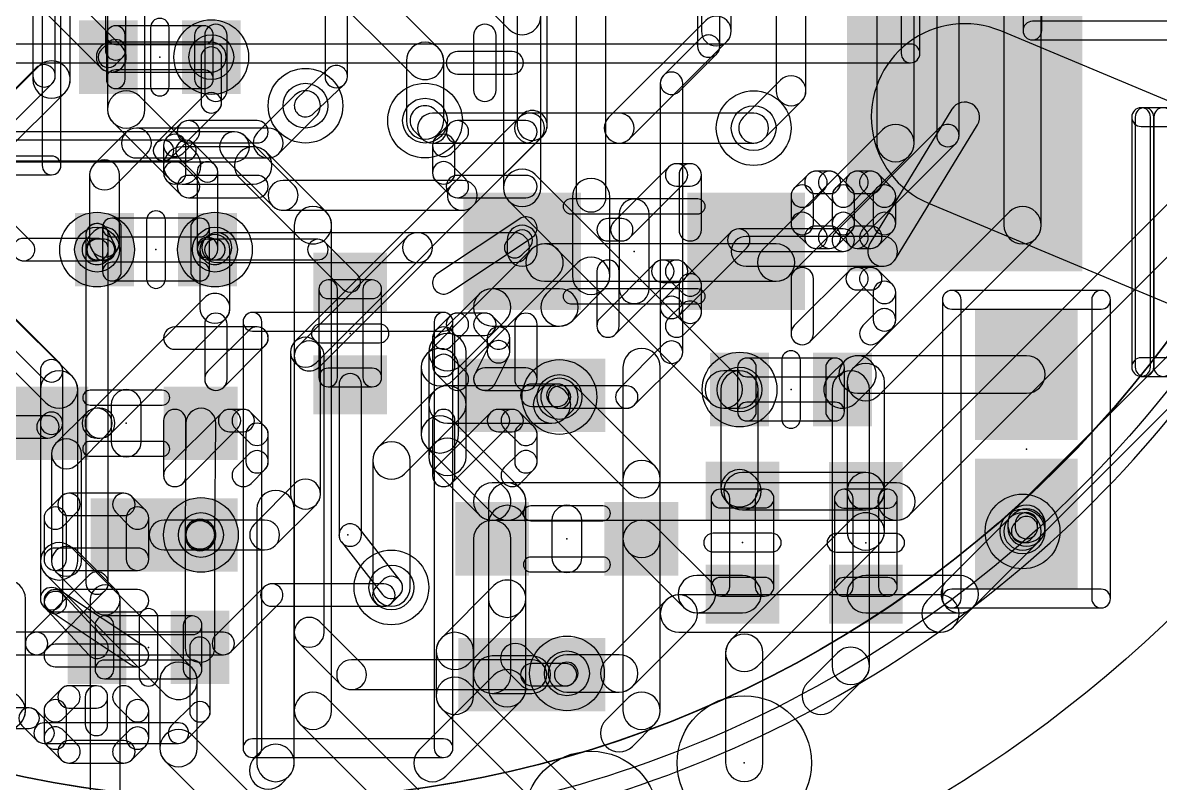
# Model space of a CAD drawing. Extents: x 0 to 2.5, y 0 to 3.1.
# Drawn here: x 1.771 to 2.0756, y 1.2546 to 1.4582 of the extents above; entities that cross this region are included whole.
import ezdxf

# ---------------------------------------------------------------- set-up
doc = ezdxf.new("R2010")
doc.units = 0
for name, color, linetype in [('1', 22, 'CONTINUOUS'), ('15', 6, 'CONTINUOUS'), ('16', 175, 'CONTINUOUS'), ('17', 82, 'CONTINUOUS'), ('18', 82, 'CONTINUOUS'), ('19', 53, 'CONTINUOUS'), ('2', 4, 'CONTINUOUS'), ('21', 253, 'CONTINUOUS'), ('22', 253, 'CONTINUOUS'), ('23', 7, 'CONTINUOUS'), ('24', 7, 'CONTINUOUS'), ('31', 253, 'CONTINUOUS'), ('32', 253, 'CONTINUOUS'), ('46', 140, 'CONTINUOUS'), ('51', 253, 'CONTINUOUS')]:
    doc.layers.add(name, color=color, linetype=linetype)

# ---------------------------------------------------------------- blocks, each defined once
blk = doc.blocks.new('RECT')
blk.add_solid([(-0.5, -0.5), (0.5, -0.5), (-0.5, 0.5), (0.5, 0.5)])
blk = doc.blocks.new('ROUNDP')
blk.add_circle((0, 0), 0.5)
blk = doc.blocks.new('ROUNDV')
blk.add_circle((0, 0), 0.5)

msp = doc.modelspace()

# ---------------------------------------------------------------- linework, layer by layer
at = {"layer": '1'}
for points in [[(1.833071, 1.24187, 1), (1.833071, 1.23687, 0.414214), (2.150531, 1.554331, 1), (2.145531, 1.554331, -0.414214)], [(1.95274, 1.512), (1.95274, 1.456, 1), (1.96074, 1.456), (1.96074, 1.512, 1)], [(1.97274, 1.5), (1.97274, 1.44, 1), (1.98074, 1.44), (1.98074, 1.5, 1)], [(1.793163, 1.486339), (1.793163, 1.450953, 1), (1.798663, 1.450953), (1.798663, 1.486339, 1)], [(1.851969, 1.486339), (1.851969, 1.443772, 1), (1.857969, 1.443772), (1.857969, 1.486339, 1)], [(1.953912, 1.458828), (1.927912, 1.432828, 1), (1.933569, 1.427172), (1.959569, 1.453172, 1)], [(2.013583, 1.409892), (2.098228, 1.374459, 1), (2.117535, 1.420581), (2.03289, 1.456014, 1)], [(1.793969, 1.452897), (1.792016, 1.450945, 1), (1.795905, 1.447055), (1.797858, 1.449008, 1)], [(1.81877, 1.449), (1.81877, 1.43678, 1), (1.82427, 1.43678), (1.82427, 1.449, 1)], [(1.852909, 1.445953), (1.84468, 1.438181, 1), (1.8488, 1.433819), (1.857028, 1.441591, 1)], [(1.973912, 1.442828), (1.963912, 1.432828, 1), (1.969569, 1.427172), (1.979569, 1.437172, 1)], [(1.819575, 1.438724), (1.806796, 1.425945, 1), (1.810685, 1.422055), (1.823464, 1.434835, 1)], [(1.883569, 1.432828), (1.881569, 1.434828, 1), (1.875912, 1.429172), (1.877912, 1.427172, 1)], [(2.004697, 1.394915), (2.02665, 1.430868, 1), (2.019822, 1.435037), (1.99787, 1.399085, 1)], [(2.141346, 1.435453), (2.07048, 1.435453, 1), (2.07048, 1.430453), (2.141346, 1.430453, 1)], [(2.06798, 1.432953), (2.06798, 1.366024, 1), (2.07298, 1.366024), (2.07298, 1.432953, 1)], [(2.073886, 1.366024), (2.073886, 1.432953, 1), (2.068886, 1.432953), (2.068886, 1.366024, 1)], [(2.078886, 1.366024), (2.078886, 1.432953, 1), (2.073886, 1.432953), (2.073886, 1.366024, 1)], [(1.93074, 1.434), (1.88074, 1.434, 1), (1.88074, 1.426), (1.93074, 1.426, 1)], [(1.80874, 1.42675), (1.758824, 1.42675, 1), (1.758824, 1.42125), (1.80874, 1.42125, 1)], [(1.81474, 1.42675), (1.80874, 1.42675, 1), (1.80874, 1.42125), (1.81474, 1.42125, 1)], [(1.822433, 1.420197), (1.816685, 1.425945, 1), (1.812796, 1.422055), (1.818544, 1.416307, 1)], [(1.823238, 1.397469), (1.823238, 1.418252, 1), (1.817738, 1.418252), (1.817738, 1.397469, 1)], [(1.53591, 1.414943, 1), (1.53157, 1.412459, 0.267949), (1.833061, 1.23687, 1), (1.83308, 1.24187, -0.267949)], [(1.787929, 1.401469), (1.787929, 1.397469, 1), (1.793929, 1.397469), (1.793929, 1.401469, 1)], [(1.795612, 1.39881), (1.793612, 1.40281, 1), (1.788246, 1.400127), (1.790246, 1.396127, 1)], [(1.780861, 1.367121), (1.74651, 1.401473, 1), (1.742267, 1.39723), (1.776619, 1.362879, 1)], [(1.820191, 1.400828), (1.81966, 1.400297, 1), (1.825317, 1.39464), (1.825848, 1.395172, 1)], [(1.87674, 1.402), (1.82302, 1.402, 1), (1.82302, 1.394), (1.87674, 1.394, 1)], [(1.850569, 1.366172), (1.879569, 1.395172, 1), (1.873912, 1.400828), (1.844912, 1.371828, 1)], [(1.90274, 1.402), (1.87674, 1.402, 1), (1.87674, 1.394), (1.90274, 1.394, 1)], [(1.902796, 1.401945), (1.900796, 1.399945, 1), (1.904685, 1.396055), (1.906685, 1.398055, 1)], [(1.90074, 1.4), (1.90074, 1.397, 1), (1.90874, 1.397), (1.90874, 1.4, 1)], [(1.822488, 1.400219), (1.820488, 1.400219, 1), (1.820488, 1.394719), (1.822488, 1.394719, 1)], [(1.96474, 1.393), (2.001283, 1.393, 1), (2.001283, 1.401), (1.96474, 1.401, 1)], [(1.85174, 1.295), (1.85174, 1.369, 1), (1.84374, 1.369), (1.84374, 1.295, 1)], [(1.78174, 1.350969), (1.78174, 1.365, 1), (1.77574, 1.365), (1.77574, 1.350969, 1)], [(1.994055, 1.356464), (1.998087, 1.360496, 1), (1.991016, 1.367567), (1.986984, 1.363536, 1)], [(1.994551, 1.359031), (2.039772, 1.359031, 1), (2.039772, 1.369031), (1.994551, 1.369031, 1)], [(2.07048, 1.363524), (2.125598, 1.363524, 1), (2.125598, 1.368524), (2.07048, 1.368524, 1)], [(1.967961, 1.333559), (1.967961, 1.36, 1), (1.957961, 1.36), (1.957961, 1.333559, 1)], [(1.907331, 1.355457), (1.914283, 1.355457, 1), (1.914283, 1.361457), (1.907331, 1.361457, 1)], [(1.940276, 1.339536), (1.918276, 1.361536, 1), (1.911205, 1.354464), (1.933205, 1.332464, 1)], [(1.912162, 1.356335), (1.912619, 1.355879, 1), (1.916861, 1.360121), (1.916405, 1.360578, 1)], [(1.73374, 1.347), (1.777772, 1.347, 1), (1.777772, 1.353), (1.73374, 1.353, 1)], [(1.779893, 1.347879), (1.780861, 1.348847, 1), (1.776619, 1.35309), (1.77565, 1.352121, 1)], [(1.78174, 1.304), (1.78174, 1.350969, 1), (1.77574, 1.350969), (1.77574, 1.304, 1)], [(1.81474, 1.351002), (1.814488, 1.321341, 1), (1.822488, 1.321273), (1.82274, 1.350935, 1)], [(1.94174, 1.32), (1.94174, 1.336, 1), (1.93174, 1.336), (1.93174, 1.32, 1)], [(1.967276, 1.336315), (1.966496, 1.337095, 1), (1.959425, 1.330024), (1.960205, 1.329244, 1)], [(1.99674, 1.33778), (1.96374, 1.33778, 1), (1.96374, 1.32778), (1.99674, 1.32778, 1)], [(2.000307, 1.336284), (2.000276, 1.336315, 1), (1.993205, 1.329244), (1.993236, 1.329212, 1)], [(1.808906, 1.317055), (1.81874, 1.317055, 1), (1.81874, 1.325055), (1.808906, 1.325055, 1)], [(1.81566, 1.318479), (1.815912, 1.318227, 1), (1.821569, 1.323884), (1.821317, 1.324136, 1)], [(1.821317, 1.317975), (1.821569, 1.318227, 1), (1.815912, 1.323884), (1.81566, 1.323632, 1)], [(1.89174, 1.32), (1.89174, 1.283654, 1), (1.90174, 1.283654), (1.90174, 1.32, 1)], [(1.955055, 1.308756), (1.940276, 1.323536, 1), (1.933205, 1.316464), (1.947984, 1.301685, 1)], [(2.025465, 1.301653), (2.042276, 1.318464, 1), (2.035205, 1.325536), (2.018394, 1.308725, 1)], [(2.03765, 1.325153), (2.036619, 1.324121, 1), (2.040861, 1.319879), (2.041893, 1.32091, 1)], [(2.036772, 1.324031), (2.036772, 1.323031, 1), (2.042772, 1.323031), (2.042772, 1.324031, 1)], [(1.822488, 1.290969), (1.822488, 1.320803, 1), (1.814488, 1.320803), (1.814488, 1.290969, 1)], [(1.96374, 1.31022), (1.95152, 1.31022, 1), (1.95152, 1.30022), (1.96374, 1.30022, 1)], [(1.996772, 1.300189), (2.021929, 1.300189, 1), (2.021929, 1.310189), (1.996772, 1.310189, 1)], [(1.781893, 1.30509), (1.780861, 1.306121, 1), (1.776619, 1.301879), (1.77765, 1.300847, 1)], [(1.793126, 1.293011), (1.781969, 1.305011, 1), (1.777575, 1.300926), (1.788732, 1.288926, 1)], [(1.861915, 1.286482), (1.850569, 1.297828, 1), (1.844912, 1.292172), (1.856258, 1.280825, 1)], [(1.815738, 1.290969), (1.815738, 1.273748, 1), (1.821238, 1.273748), (1.821238, 1.290969, 1)], [(1.900132, 1.285195), (1.904502, 1.280825, 1), (1.910159, 1.286482), (1.905789, 1.290852, 1)], [(1.89674, 1.278654), (1.907331, 1.278654, 1), (1.907331, 1.288654), (1.89674, 1.288654, 1)], [(1.907331, 1.287654), (1.859087, 1.287654, 1), (1.859087, 1.279654), (1.907331, 1.279654, 1)], [(1.907331, 1.280654), (1.916394, 1.280654, 1), (1.916394, 1.286654), (1.907331, 1.286654, 1)], [(1.918515, 1.281532), (1.918861, 1.281879, 1), (1.914619, 1.286121), (1.914272, 1.285775, 1)], [(1.816544, 1.275693), (1.810796, 1.269945, 1), (1.814685, 1.266055), (1.820433, 1.271803, 1)], [(1.77274, 1.27475), (1.726008, 1.27475, 1), (1.726008, 1.26925), (1.77274, 1.26925, 1)], [(1.778685, 1.269945), (1.774685, 1.273945, 1), (1.770796, 1.270055), (1.774796, 1.266055, 1)], [(1.81274, 1.27075), (1.77674, 1.27075, 1), (1.77674, 1.26525), (1.81274, 1.26525, 1)]]:
    msp.add_lwpolyline(points, format="xyb", close=True, dxfattribs=at)
at = {"layer": '15'}
for points in [[(1.77974, 1.444), (1.77974, 1.504, 1), (1.77374, 1.504), (1.77374, 1.444, 1)], [(2.03374, 1.492), (2.03374, 1.404, 1), (2.04374, 1.404), (2.04374, 1.492, 1)], [(1.99974, 1.474), (1.99974, 1.426, 1), (2.00974, 1.426), (2.00974, 1.474, 1)], [(1.882276, 1.451536), (1.858276, 1.475536, 1), (1.851205, 1.468464), (1.875205, 1.444464, 1)], [(1.88374, 1.432), (1.88374, 1.448, 1), (1.87374, 1.448), (1.87374, 1.432, 1)], [(1.766861, 1.429879), (1.778861, 1.441879, 1), (1.774619, 1.446121), (1.762619, 1.434121, 1)], [(1.839569, 1.423172), (1.849569, 1.433172, 1), (1.843912, 1.438828), (1.833912, 1.428828, 1)], [(1.849569, 1.367172), (1.909569, 1.427172, 1), (1.903912, 1.432828), (1.843912, 1.372828, 1)], [(1.90674, 1.426), (1.96674, 1.426, 1), (1.96674, 1.434), (1.90674, 1.434, 1)], [(1.798632, 1.428828), (1.790101, 1.420297, 1), (1.795758, 1.41464), (1.804289, 1.423172, 1)], [(1.801461, 1.422), (1.83674, 1.422, 1), (1.83674, 1.43), (1.801461, 1.43, 1)], [(2.001205, 1.429536), (1.969205, 1.397536, 1), (1.976276, 1.390464), (2.008276, 1.422464, 1)], [(1.788929, 1.417469), (1.788929, 1.399469, 1), (1.796929, 1.399469), (1.796929, 1.417469, 1)], [(2.035205, 1.407536), (1.993205, 1.365536, 1), (2.000276, 1.358464), (2.042276, 1.400464, 1)], [(1.790101, 1.402297), (1.788101, 1.400297, 1), (1.793758, 1.39464), (1.795758, 1.39664, 1)], [(1.826488, 1.381748), (1.826488, 1.397469, 1), (1.818488, 1.397469), (1.818488, 1.381748, 1)], [(1.907205, 1.397536), (1.879205, 1.369536, 1), (1.886276, 1.362464), (1.914276, 1.390464, 1)], [(1.97274, 1.399), (1.91074, 1.399, 1), (1.91074, 1.389), (1.97274, 1.389, 1)], [(1.794537, 1.34814), (1.825317, 1.37892, 1), (1.81966, 1.384576), (1.78888, 1.353797, 1)], [(1.85074, 1.332), (1.85074, 1.37, 1), (1.84274, 1.37), (1.84274, 1.332, 1)], [(1.87774, 1.366), (1.87774, 1.348, 1), (1.88774, 1.348), (1.88774, 1.366, 1)], [(1.99174, 1.362), (1.99174, 1.322, 1), (2.00174, 1.322), (2.00174, 1.362, 1)], [(1.785569, 1.339951), (1.793758, 1.34814, 1), (1.788101, 1.353797), (1.779912, 1.345608, 1)], [(1.790929, 1.346969), (1.791709, 1.346969, 1), (1.791709, 1.354969), (1.790929, 1.354969, 1)], [(1.879205, 1.344464), (1.897205, 1.326464, 1), (1.904276, 1.333536), (1.886276, 1.351536, 1)], [(1.78674, 1.314), (1.78674, 1.34278, 1), (1.77874, 1.34278), (1.77874, 1.314, 1)], [(1.838624, 1.318227), (1.849569, 1.329172, 1), (1.843912, 1.334828), (1.832967, 1.323884, 1)], [(1.89574, 1.33), (1.89574, 1.304, 1), (1.90574, 1.304), (1.90574, 1.33, 1)], [(1.81874, 1.317055), (1.835795, 1.317055, 1), (1.835795, 1.325055), (1.81874, 1.325055, 1)], [(1.993205, 1.325536), (1.960701, 1.293032, 1), (1.967772, 1.285961), (2.000276, 1.318464, 1)], [(1.795899, 1.306498), (1.785569, 1.316828, 1), (1.779912, 1.311172), (1.790242, 1.300841, 1)], [(1.797071, 1.234118), (1.797071, 1.303669, 1), (1.789071, 1.303669), (1.789071, 1.234118, 1)], [(1.897205, 1.307536), (1.883205, 1.293536, 1), (1.890276, 1.286464), (1.904276, 1.300464, 1)], [(1.88174, 1.29), (1.88174, 1.278, 1), (1.89174, 1.278), (1.89174, 1.29, 1)], [(1.959236, 1.289496), (1.959236, 1.260024, 1), (1.969236, 1.260024), (1.969236, 1.289496, 1)], [(1.883205, 1.274464), (1.916071, 1.241598, 1), (1.923142, 1.248669), (1.890276, 1.281536, 1)]]:
    msp.add_lwpolyline(points, format="xyb", close=True, dxfattribs=at)
at = {"layer": '16'}
for points in [[(2.00624, 1.65), (2.00624, 1.45, 1), (2.01124, 1.45), (2.01124, 1.65, 1)], [(2.01574, 1.566701), (2.01574, 1.428, 1), (2.02174, 1.428), (2.02174, 1.566701, 1)], [(1.833071, 1.24187, 1), (1.833071, 1.23687, 0.414214), (2.150531, 1.554331, 1), (2.145531, 1.554331, -0.414214)], [(1.750912, 1.487172), (1.791912, 1.446172, 1), (1.797569, 1.451828), (1.756569, 1.492828, 1)], [(1.903449, 1.470276), (1.903449, 1.430709, 1), (1.911449, 1.430709), (1.911449, 1.470276, 1)], [(1.919197, 1.470276), (1.919197, 1.411543, 1), (1.927197, 1.411543), (1.927197, 1.470276, 1)], [(1.951693, 1.470276), (1.951693, 1.451953, 1), (1.957693, 1.451953), (1.957693, 1.470276, 1)], [(1.79474, 1.445), (1.82152, 1.445, 1), (1.82152, 1.453), (1.79474, 1.453, 1)], [(1.952572, 1.454074), (1.942619, 1.444121, 1), (1.946861, 1.439879), (1.956814, 1.449831, 1)], [(2.00874, 1.4525), (1.69374, 1.4525, 1), (1.69374, 1.4475), (2.00874, 1.4475, 1)], [(1.94174, 1.442), (1.94174, 1.382, 1), (1.94774, 1.382), (1.94774, 1.442, 1)], [(2.008496, 1.326464), (2.111496, 1.429464, 1), (2.104425, 1.436536), (2.001425, 1.333536, 1)], [(1.90462, 1.433537), (1.885912, 1.414828, 1), (1.891569, 1.409172), (1.910277, 1.42788, 1)], [(1.82774, 1.429), (1.76374, 1.429, 1), (1.76374, 1.421), (1.82774, 1.421, 1)], [(1.843569, 1.414828), (1.830569, 1.427828, 1), (1.824912, 1.422172), (1.837912, 1.409172, 1)], [(2.016619, 1.430121), (1.988619, 1.402121, 1), (1.992861, 1.397879), (2.020861, 1.425879, 1)], [(1.745619, 1.418879), (1.76915, 1.395347, 1), (1.773393, 1.39959), (1.749861, 1.423121, 1)], [(2.131984, 1.423315), (2.036236, 1.327567, 1), (2.043307, 1.320496), (2.139055, 1.416244, 1)], [(1.918197, 1.411543), (1.918197, 1.390457, 1), (1.928197, 1.390457), (1.928197, 1.411543, 1)], [(1.53591, 1.414943, 1), (1.53157, 1.412459, 0.267949), (1.833061, 1.23687, 1), (1.83308, 1.24187, -0.267949)], [(1.88874, 1.416), (1.84074, 1.416, 1), (1.84074, 1.408), (1.88874, 1.408, 1)], [(1.960619, 1.402121), (1.942619, 1.384121, 1), (1.946861, 1.379879), (1.964861, 1.397879, 1)], [(1.99074, 1.403), (1.96274, 1.403, 1), (1.96274, 1.397), (1.99074, 1.397, 1)], [(1.771272, 1.394469), (1.790929, 1.394469, 1), (1.790929, 1.400469), (1.771272, 1.400469, 1)], [(1.787929, 1.397469), (1.787929, 1.308189, 1), (1.793929, 1.308189), (1.793929, 1.397469, 1)], [(1.790929, 1.394719), (1.792929, 1.394719, 1), (1.792929, 1.400219), (1.790929, 1.400219, 1)], [(1.823194, 1.400126), (1.821194, 1.400658, 1), (1.819782, 1.395342), (1.821782, 1.394811, 1)], [(1.817738, 1.398), (1.817738, 1.397469, 1), (1.823238, 1.397469), (1.823238, 1.398, 1)], [(1.850051, 1.400219), (1.822488, 1.400219, 1), (1.822488, 1.394719), (1.850051, 1.394719, 1)], [(1.860653, 1.390756), (1.851996, 1.399413, 1), (1.848107, 1.395524), (1.856764, 1.386866, 1)], [(1.919661, 1.393992), (1.911205, 1.385536, 1), (1.918276, 1.378464), (1.926732, 1.386921, 1)], [(1.893205, 1.385536), (1.881205, 1.373536, 1), (1.888276, 1.366464), (1.900276, 1.378464, 1)], [(1.91474, 1.387), (1.89674, 1.387, 1), (1.89674, 1.377), (1.91474, 1.377, 1)], [(1.94174, 1.382), (1.94174, 1.37, 1), (1.94774, 1.37), (1.94774, 1.382, 1)], [(1.87974, 1.37), (1.87974, 1.342, 1), (1.88974, 1.342), (1.88974, 1.37, 1)], [(1.942619, 1.372121), (1.930619, 1.360121, 1), (1.934861, 1.355879), (1.946861, 1.367879, 1)], [(1.855709, 1.361252), (1.855709, 1.321031, 1), (1.861709, 1.321031), (1.861709, 1.361252, 1)], [(1.91474, 1.355), (1.93274, 1.355, 1), (1.93274, 1.361), (1.91474, 1.361, 1)], [(1.881205, 1.338464), (1.893205, 1.326464, 1), (1.900276, 1.333536), (1.888276, 1.345536, 1)], [(1.89674, 1.325), (2.004961, 1.325, 1), (2.004961, 1.335), (1.89674, 1.335, 1)], [(2.036236, 1.326567), (2.035205, 1.325536, 1), (2.042276, 1.318464), (2.043307, 1.319496, 1)], [(2.034772, 1.324031), (2.034772, 1.323031, 1), (2.044772, 1.323031), (2.044772, 1.324031, 1)], [(2.020276, 1.296464), (2.042276, 1.318464, 1), (2.035205, 1.325536), (2.013205, 1.303536, 1)], [(1.85635, 1.319177), (1.867382, 1.305146, 1), (1.872099, 1.308854), (1.861067, 1.322886, 1)], [(1.788808, 1.31031), (1.772619, 1.294121, 1), (1.776861, 1.289879), (1.79305, 1.306068, 1)], [(1.86983, 1.302847), (1.871861, 1.304879, 1), (1.867619, 1.309121), (1.865587, 1.30709, 1)], [(1.835587, 1.30709), (1.822619, 1.294121, 1), (1.826861, 1.289879), (1.83983, 1.302847, 1)], [(1.837709, 1.301969), (1.867709, 1.301969, 1), (1.867709, 1.307969), (1.837709, 1.307969, 1)], [(1.934276, 1.280464), (1.950276, 1.296464, 1), (1.943205, 1.303536), (1.927205, 1.287536, 1)], [(1.94674, 1.295), (2.01674, 1.295, 1), (2.01674, 1.305), (1.94674, 1.305, 1)], [(1.77474, 1.295), (1.75074, 1.295, 1), (1.75074, 1.289), (1.77474, 1.289, 1)], [(1.82474, 1.295), (1.77474, 1.295, 1), (1.77474, 1.289), (1.82474, 1.289, 1)], [(1.91674, 1.279), (1.93074, 1.279, 1), (1.93074, 1.289), (1.91674, 1.289, 1)]]:
    msp.add_lwpolyline(points, format="xyb", close=True, dxfattribs=at)
at = {"layer": '19'}
for radius in [0.304381, 0.304281]:
    msp.add_circle((1.833071, 1.554331), radius, dxfattribs=at)
at = {"layer": '2'}
for points in [[(1.865205, 1.492464), (1.901205, 1.456464, 1), (1.908276, 1.463536), (1.872276, 1.499536, 1)], [(1.78374, 1.443), (1.78374, 1.485, 1), (1.77374, 1.485), (1.77374, 1.443, 1)], [(1.80374, 1.435), (1.80374, 1.475, 1), (1.79374, 1.475), (1.79374, 1.435, 1)], [(1.89974, 1.46), (1.89974, 1.414, 1), (1.90974, 1.414), (1.90974, 1.46, 1)], [(1.766276, 1.423464), (1.782276, 1.439464, 1), (1.775205, 1.446536), (1.759205, 1.430536, 1)], [(1.817276, 1.423536), (1.802276, 1.438536, 1), (1.795205, 1.431464), (1.810205, 1.416464, 1)], [(1.83274, 1.425), (1.81374, 1.425, 1), (1.81374, 1.415), (1.83274, 1.415, 1)], [(1.829205, 1.416464), (1.845205, 1.400464, 1), (1.852276, 1.407536), (1.836276, 1.423536, 1)], [(1.901205, 1.410464), (1.955205, 1.356464, 1), (1.962276, 1.363536), (1.908276, 1.417536, 1)], [(1.84374, 1.404), (1.84374, 1.274, 1), (1.85374, 1.274), (1.85374, 1.404, 1)], [(1.784276, 1.363536), (1.766276, 1.381536, 1), (1.759205, 1.374464), (1.777205, 1.356464, 1)], [(1.78574, 1.314), (1.78574, 1.36, 1), (1.77574, 1.36), (1.77574, 1.314, 1)], [(1.95874, 1.355), (1.962961, 1.355, 1), (1.962961, 1.365), (1.95874, 1.365, 1)], [(1.916276, 1.352464), (1.918276, 1.354464, 1), (1.911205, 1.361536), (1.909205, 1.359536, 1)], [(1.873276, 1.337464), (1.888276, 1.352464, 1), (1.881205, 1.359536), (1.866205, 1.344536, 1)], [(1.88474, 1.351), (1.91274, 1.351, 1), (1.91274, 1.361), (1.88474, 1.361, 1)], [(1.87474, 1.307), (1.87474, 1.341, 1), (1.86474, 1.341), (1.86474, 1.307, 1)], [(1.816276, 1.285536), (1.784276, 1.317536, 1), (1.777205, 1.310464), (1.809205, 1.278464, 1)], [(1.81774, 1.264), (1.81774, 1.282, 1), (1.80774, 1.282), (1.80774, 1.264, 1)], [(1.845205, 1.270464), (1.876535, 1.239134, 1), (1.883606, 1.246205), (1.852276, 1.277536, 1)], [(1.839606, 1.244205), (1.816276, 1.267536, 1), (1.809205, 1.260464), (1.832535, 1.237134, 1)]]:
    msp.add_lwpolyline(points, format="xyb", close=True, dxfattribs=at)
at = {"layer": '21'}
for points in [[(1.80524, 1.456874), (1.80524, 1.441126, 1), (1.81024, 1.441126), (1.81024, 1.456874, 1)], [(1.93874, 1.387), (1.93874, 1.407, 1), (1.93074, 1.407), (1.93074, 1.387, 1)], [(1.804209, 1.405343), (1.804209, 1.389594, 1), (1.809209, 1.389594), (1.809209, 1.405343, 1)], [(2.022272, 1.304031), (2.022272, 1.384031, 1), (2.017272, 1.384031), (2.017272, 1.304031, 1)], [(2.019772, 1.381531), (2.059772, 1.381531, 1), (2.059772, 1.386531), (2.019772, 1.386531, 1)], [(2.057272, 1.384031), (2.057272, 1.304031, 1), (2.062272, 1.304031), (2.062272, 1.384031, 1)], [(1.835028, 1.263969), (1.835028, 1.378142, 1), (1.830028, 1.378142), (1.830028, 1.263969, 1)], [(1.883709, 1.380642), (1.832528, 1.380642, 1), (1.832528, 1.375642), (1.883709, 1.375642, 1)], [(1.886209, 1.263969), (1.886209, 1.378142, 1), (1.881209, 1.378142), (1.881209, 1.263969, 1)], [(1.97924, 1.352126), (1.97924, 1.367874, 1), (1.97424, 1.367874), (1.97424, 1.352126, 1)], [(1.80274, 1.345969), (1.80274, 1.355969, 1), (1.79474, 1.355969), (1.79474, 1.345969, 1)], [(1.92074, 1.315), (1.92074, 1.325, 1), (1.91274, 1.325), (1.91274, 1.315, 1)], [(1.971614, 1.3215), (1.955866, 1.3215, 1), (1.955866, 1.3165), (1.971614, 1.3165, 1)], [(2.004646, 1.321469), (1.988898, 1.321469, 1), (1.988898, 1.316469), (2.004646, 1.316469, 1)], [(2.059772, 1.306531), (2.019772, 1.306531, 1), (2.019772, 1.301531), (2.059772, 1.301531, 1)], [(1.807209, 1.283094), (1.807209, 1.298843, 1), (1.802209, 1.298843), (1.802209, 1.283094, 1)], [(1.883709, 1.266469), (1.832528, 1.266469, 1), (1.832528, 1.261469), (1.883709, 1.261469, 1)]]:
    msp.add_lwpolyline(points, format="xyb", close=True, dxfattribs=at)
at = {"layer": '22'}
for points in [[(1.78124, 1.42), (1.78124, 1.51, 1), (1.77624, 1.51), (1.77624, 1.42, 1)], [(2.043854, 1.456106), (2.043854, 1.46398, 1), (2.038854, 1.46398), (2.038854, 1.456106, 1)], [(1.82575, 1.440128), (1.82575, 1.454807, 1), (1.81975, 1.454807), (1.81975, 1.440128, 1)], [(1.89775, 1.440128), (1.89775, 1.454807, 1), (1.89175, 1.454807), (1.89175, 1.440128, 1)], [(2.159465, 1.458606), (2.041354, 1.458606, 1), (2.041354, 1.453606), (2.159465, 1.453606, 1)], [(1.902089, 1.450468), (1.88741, 1.450468, 1), (1.88741, 1.444468), (1.902089, 1.444468, 1)], [(1.813861, 1.423234), (1.817531, 1.426904, 1), (1.813289, 1.431146), (1.809619, 1.427477, 1)], [(1.81541, 1.426025), (1.833759, 1.426025, 1), (1.833759, 1.432025), (1.81541, 1.432025, 1)], [(1.885861, 1.423234), (1.889531, 1.426904, 1), (1.885289, 1.431146), (1.881619, 1.427477, 1)], [(1.88741, 1.426025), (1.905759, 1.426025, 1), (1.905759, 1.432025), (1.88741, 1.432025, 1)], [(1.81474, 1.418016), (1.81474, 1.425355, 1), (1.80874, 1.425355), (1.80874, 1.418016, 1)], [(1.88674, 1.418016), (1.88674, 1.425355, 1), (1.88074, 1.425355), (1.88074, 1.418016, 1)], [(1.70874, 1.4175), (1.77874, 1.4175, 1), (1.77874, 1.4225), (1.70874, 1.4225, 1)], [(1.817531, 1.416467), (1.813861, 1.420137, 1), (1.809619, 1.415894), (1.813289, 1.412225, 1)], [(1.889531, 1.416467), (1.885861, 1.420137, 1), (1.881619, 1.415894), (1.885289, 1.412225, 1)], [(1.943968, 1.419582), (1.929289, 1.404903, 1), (1.933531, 1.400661), (1.94821, 1.41534, 1)], [(1.949759, 1.420461), (1.946089, 1.420461, 1), (1.946089, 1.414461), (1.949759, 1.414461, 1)], [(1.952759, 1.402782), (1.952759, 1.417461, 1), (1.946759, 1.417461), (1.946759, 1.402782, 1)], [(1.833759, 1.417346), (1.81541, 1.417346, 1), (1.81541, 1.411346), (1.833759, 1.411346, 1)], [(1.905759, 1.417346), (1.88741, 1.417346, 1), (1.88741, 1.411346), (1.905759, 1.411346, 1)], [(1.981289, 1.417582), (1.977619, 1.413913, 1), (1.981861, 1.40967), (1.985531, 1.41334, 1)], [(1.98708, 1.418461), (1.98341, 1.418461, 1), (1.98341, 1.412461), (1.98708, 1.412461, 1)], [(1.992871, 1.413913), (1.989201, 1.417582, 1), (1.984958, 1.41334), (1.988628, 1.40967, 1)], [(1.992298, 1.417582), (1.988628, 1.413913, 1), (1.992871, 1.40967), (1.996541, 1.41334, 1)], [(1.998089, 1.418461), (1.994419, 1.418461, 1), (1.994419, 1.412461), (1.998089, 1.412461, 1)], [(2.00388, 1.413913), (2.00021, 1.417582, 1), (1.995968, 1.41334), (1.999638, 1.40967, 1)], [(1.97674, 1.411791), (1.97674, 1.404452, 1), (1.98274, 1.404452), (1.98274, 1.411791, 1)], [(1.99375, 1.404452), (1.99375, 1.411791, 1), (1.98775, 1.411791), (1.98775, 1.404452, 1)], [(2.004759, 1.404452), (2.004759, 1.411791, 1), (1.998759, 1.411791), (1.998759, 1.404452, 1)], [(1.804209, 1.405343), (1.804209, 1.389594, 1), (1.809209, 1.389594), (1.809209, 1.405343, 1)], [(1.977619, 1.40233), (1.981289, 1.398661, 1), (1.985531, 1.402903), (1.981861, 1.406573, 1)], [(1.989201, 1.398661), (1.992871, 1.40233, 1), (1.988628, 1.406573), (1.984958, 1.402903, 1)], [(1.988628, 1.40233), (1.992298, 1.398661, 1), (1.996541, 1.402903), (1.992871, 1.406573, 1)], [(2.00021, 1.398661), (2.00388, 1.40233, 1), (1.999638, 1.406573), (1.995968, 1.402903, 1)], [(1.885404, 1.386068), (1.907423, 1.400747, 1), (1.904095, 1.405739), (1.882076, 1.39106, 1)], [(1.93141, 1.405782), (1.92774, 1.405782, 1), (1.92774, 1.399782), (1.93141, 1.399782, 1)], [(1.98341, 1.397782), (1.98708, 1.397782, 1), (1.98708, 1.403782), (1.98341, 1.403782, 1)], [(1.994419, 1.397782), (1.998089, 1.397782, 1), (1.998089, 1.403782), (1.994419, 1.403782, 1)], [(1.92474, 1.391679), (1.92474, 1.377, 1), (1.93074, 1.377), (1.93074, 1.391679, 1)], [(1.929861, 1.374879), (1.944541, 1.389558, 1), (1.940298, 1.3938), (1.925619, 1.379121, 1)], [(1.942419, 1.388679), (1.946089, 1.388679, 1), (1.946089, 1.394679), (1.942419, 1.394679, 1)], [(1.943968, 1.389558), (1.947638, 1.385888, 1), (1.95188, 1.390131), (1.94821, 1.3938, 1)], [(1.97674, 1.389679), (1.97674, 1.375, 1), (1.98274, 1.375), (1.98274, 1.389679, 1)], [(1.981861, 1.372879), (1.996541, 1.387558, 1), (1.992298, 1.3918), (1.977619, 1.377121, 1)], [(1.994419, 1.386679), (1.998089, 1.386679, 1), (1.998089, 1.392679), (1.994419, 1.392679, 1)], [(1.995968, 1.387558), (1.999638, 1.383888, 1), (2.00388, 1.388131), (2.00021, 1.3918, 1)], [(1.946759, 1.388009), (1.946759, 1.38067, 1), (1.952759, 1.38067), (1.952759, 1.388009, 1)], [(1.998759, 1.386009), (1.998759, 1.37867, 1), (2.004759, 1.37867), (2.004759, 1.386009, 1)], [(1.947638, 1.382791), (1.943968, 1.379121, 1), (1.94821, 1.374879), (1.95188, 1.378548, 1)], [(1.82575, 1.362782), (1.82575, 1.377461, 1), (1.81975, 1.377461), (1.81975, 1.362782, 1)], [(1.885289, 1.379582), (1.881619, 1.375913, 1), (1.885861, 1.37167), (1.889531, 1.37534, 1)], [(1.89475, 1.380461), (1.88741, 1.380461, 1), (1.88741, 1.374461), (1.89475, 1.374461, 1)], [(1.900541, 1.375913), (1.896871, 1.379582, 1), (1.892628, 1.37534), (1.896298, 1.37167, 1)], [(1.902759, 1.377461), (1.902759, 1.362782, 1), (1.908759, 1.362782), (1.908759, 1.377461, 1)], [(1.999638, 1.380791), (1.995968, 1.377121, 1), (2.00021, 1.372879), (2.00388, 1.376548, 1)], [(1.81174, 1.370791), (1.833759, 1.370791, 1), (1.833759, 1.376791), (1.81174, 1.376791, 1)], [(1.831638, 1.375913), (1.820628, 1.364903, 1), (1.824871, 1.360661), (1.83588, 1.37167, 1)], [(1.866583, 1.377531), (1.850835, 1.377531, 1), (1.850835, 1.372531), (1.866583, 1.372531, 1)], [(1.88074, 1.373791), (1.88074, 1.366452, 1), (1.88674, 1.366452), (1.88674, 1.373791, 1)], [(1.901419, 1.370122), (1.901419, 1.373791, 1), (1.895419, 1.373791), (1.895419, 1.370122, 1)], [(1.897433, 1.36144), (1.901103, 1.36878, 1), (1.895736, 1.371463), (1.892066, 1.364124, 1)], [(1.93174, 1.366), (1.93174, 1.274, 1), (1.94174, 1.274), (1.94174, 1.366, 1)], [(1.881619, 1.36433), (1.885289, 1.360661, 1), (1.889531, 1.364903), (1.885861, 1.368573, 1)], [(1.905759, 1.365782), (1.89475, 1.365782, 1), (1.89475, 1.359782), (1.905759, 1.359782, 1)], [(1.98774, 1.36), (1.98774, 1.286, 1), (1.99774, 1.286), (1.99774, 1.36, 1)], [(1.80874, 1.351679), (1.80874, 1.337, 1), (1.81474, 1.337), (1.81474, 1.351679, 1)], [(1.813861, 1.334879), (1.828541, 1.349558, 1), (1.824298, 1.3538), (1.809619, 1.339121, 1)], [(1.826419, 1.348679), (1.830089, 1.348679, 1), (1.830089, 1.354679), (1.826419, 1.354679, 1)], [(1.827968, 1.349558), (1.831638, 1.345888, 1), (1.83588, 1.350131), (1.83221, 1.3538, 1)], [(1.88074, 1.351679), (1.88074, 1.337, 1), (1.88674, 1.337), (1.88674, 1.351679, 1)], [(1.885861, 1.334879), (1.900541, 1.349558, 1), (1.896298, 1.3538), (1.881619, 1.339121, 1)], [(1.898419, 1.348679), (1.902089, 1.348679, 1), (1.902089, 1.354679), (1.898419, 1.354679, 1)], [(1.899968, 1.349558), (1.903638, 1.345888, 1), (1.90788, 1.350131), (1.90421, 1.3538, 1)], [(1.830759, 1.348009), (1.830759, 1.34067, 1), (1.836759, 1.34067), (1.836759, 1.348009, 1)], [(1.902759, 1.348009), (1.902759, 1.34067, 1), (1.908759, 1.34067), (1.908759, 1.348009, 1)], [(1.831638, 1.342791), (1.827968, 1.339121, 1), (1.83221, 1.334879), (1.83588, 1.338548, 1)], [(1.903638, 1.342791), (1.899968, 1.339121, 1), (1.90421, 1.334879), (1.90788, 1.338548, 1)], [(1.781861, 1.323452), (1.785531, 1.327122, 1), (1.781289, 1.331364), (1.777619, 1.327695, 1)], [(1.78341, 1.326243), (1.798089, 1.326243, 1), (1.798089, 1.332243), (1.78341, 1.332243, 1)], [(1.795968, 1.327122), (1.799638, 1.323452, 1), (1.80388, 1.327695), (1.80021, 1.331364, 1)], [(1.83374, 1.328), (1.83374, 1.26, 1), (1.84374, 1.26), (1.84374, 1.328, 1)], [(1.78274, 1.314564), (1.78274, 1.325573, 1), (1.77674, 1.325573), (1.77674, 1.314564, 1)], [(1.798759, 1.325573), (1.798759, 1.314564, 1), (1.804759, 1.314564), (1.804759, 1.325573, 1)], [(1.89574, 1.324), (1.89574, 1.28, 1), (1.90574, 1.28), (1.90574, 1.324, 1)], [(1.801759, 1.317564), (1.77974, 1.317564, 1), (1.77974, 1.311564), (1.801759, 1.311564, 1)], [(1.76174, 1.304), (1.76174, 1.274, 1), (1.77174, 1.274), (1.77174, 1.304, 1)], [(1.803423, 1.291278), (1.781404, 1.305957, 1), (1.778076, 1.300965), (1.800095, 1.286286, 1)], [(1.77974, 1.300461), (1.801759, 1.300461, 1), (1.801759, 1.306461), (1.77974, 1.306461, 1)], [(1.77974, 1.285782), (1.801759, 1.285782, 1), (1.801759, 1.291782), (1.77974, 1.291782, 1)], [(1.989205, 1.289536), (1.981205, 1.281536, 1), (1.988276, 1.274464), (1.996276, 1.282464, 1)], [(1.897205, 1.283536), (1.877205, 1.263536, 1), (1.884276, 1.256464), (1.904276, 1.276464, 1)], [(1.781861, 1.271888), (1.785531, 1.275558, 1), (1.781289, 1.2798), (1.777619, 1.276131, 1)], [(1.78341, 1.274679), (1.79075, 1.274679, 1), (1.79075, 1.280679), (1.78341, 1.280679, 1)], [(1.78775, 1.277679), (1.78775, 1.27034, 1), (1.79375, 1.27034), (1.79375, 1.277679, 1)], [(1.795968, 1.275558), (1.799638, 1.271888, 1), (1.80388, 1.276131), (1.80021, 1.2798, 1)], [(1.763205, 1.277536), (1.755205, 1.269536, 1), (1.762276, 1.262464), (1.770276, 1.270464, 1)], [(1.78274, 1.26667), (1.78274, 1.274009, 1), (1.77674, 1.274009), (1.77674, 1.26667, 1)], [(1.798759, 1.274009), (1.798759, 1.26667, 1), (1.804759, 1.26667), (1.804759, 1.274009, 1)], [(1.933205, 1.277536), (1.927205, 1.271536, 1), (1.934276, 1.264464), (1.940276, 1.270464, 1)], [(1.785531, 1.265121), (1.781861, 1.268791, 1), (1.777619, 1.264548), (1.781289, 1.260879, 1)], [(1.799638, 1.268791), (1.795968, 1.265121, 1), (1.80021, 1.260879), (1.80388, 1.264548, 1)], [(1.798089, 1.266), (1.78341, 1.266, 1), (1.78341, 1.26), (1.798089, 1.26, 1)], [(1.835205, 1.263536), (1.833205, 1.261536, 1), (1.840276, 1.254464), (1.842276, 1.256464, 1)]]:
    msp.add_lwpolyline(points, format="xyb", close=True, dxfattribs=at)
at = {"layer": '23'}
for points in [[(1.795929, 1.452406), (1.819551, 1.452406, 1), (1.819551, 1.457406), (1.795929, 1.457406, 1)], [(1.798429, 1.443094), (1.798429, 1.454906, 1), (1.793429, 1.454906), (1.793429, 1.443094, 1)], [(1.817051, 1.454906), (1.817051, 1.443094, 1), (1.822051, 1.443094), (1.822051, 1.454906, 1)], [(1.819551, 1.445594), (1.795929, 1.445594, 1), (1.795929, 1.440594), (1.819551, 1.440594, 1)], [(1.794898, 1.400874), (1.81852, 1.400874, 1), (1.81852, 1.405874), (1.794898, 1.405874, 1)], [(1.797398, 1.391563), (1.797398, 1.403374, 1), (1.792398, 1.403374), (1.792398, 1.391563, 1)], [(1.81602, 1.403374), (1.81602, 1.391563, 1), (1.82102, 1.391563), (1.82102, 1.403374, 1)], [(1.81852, 1.394063), (1.794898, 1.394063, 1), (1.794898, 1.389063), (1.81852, 1.389063, 1)], [(1.967429, 1.354094), (1.967429, 1.365906, 1), (1.962429, 1.365906), (1.962429, 1.354094, 1)], [(1.964929, 1.363406), (1.988551, 1.363406, 1), (1.988551, 1.368406), (1.964929, 1.368406, 1)], [(1.986051, 1.365906), (1.986051, 1.354094, 1), (1.991051, 1.354094), (1.991051, 1.365906, 1)], [(1.988551, 1.356594), (1.964929, 1.356594, 1), (1.964929, 1.351594), (1.988551, 1.351594, 1)], [(1.960335, 1.307189), (1.960335, 1.330811, 1), (1.955335, 1.330811), (1.955335, 1.307189, 1)], [(1.957835, 1.328311), (1.969646, 1.328311, 1), (1.969646, 1.333311), (1.957835, 1.333311, 1)], [(1.967146, 1.330811), (1.967146, 1.307189, 1), (1.972146, 1.307189), (1.972146, 1.330811, 1)], [(1.993366, 1.307157), (1.993366, 1.33078, 1), (1.988366, 1.33078), (1.988366, 1.307157, 1)], [(1.990866, 1.32828), (2.002677, 1.32828, 1), (2.002677, 1.33328), (1.990866, 1.33328, 1)], [(2.000177, 1.33078), (2.000177, 1.307157, 1), (2.005177, 1.307157), (2.005177, 1.33078, 1)], [(1.969646, 1.309689), (1.957835, 1.309689, 1), (1.957835, 1.304689), (1.969646, 1.304689, 1)], [(2.002677, 1.309657), (1.990866, 1.309657, 1), (1.990866, 1.304657), (2.002677, 1.304657, 1)], [(1.795398, 1.285063), (1.795398, 1.296874, 1), (1.790398, 1.296874), (1.790398, 1.285063, 1)], [(1.792898, 1.294374), (1.81652, 1.294374, 1), (1.81652, 1.299374), (1.792898, 1.299374, 1)], [(1.81402, 1.296874), (1.81402, 1.285063, 1), (1.81902, 1.285063), (1.81902, 1.296874, 1)], [(1.81652, 1.287563), (1.792898, 1.287563, 1), (1.792898, 1.282563), (1.81652, 1.282563, 1)]]:
    msp.add_lwpolyline(points, format="xyb", close=True, dxfattribs=at)
for p in [(1.80774, 1.449), (1.806709, 1.397469), (1.93474, 1.397), (1.97674, 1.36), (1.79874, 1.350969), (2.039772, 1.344031), (1.858118, 1.321055), (1.91674, 1.32), (1.96374, 1.319), (1.996772, 1.318969), (1.804709, 1.290969), (1.964236, 1.260024)]:
    msp.add_point(p, dxfattribs=at)
at = {"layer": '24'}
for points in [[(1.81852, 1.405874), (1.794898, 1.405874, 1), (1.794898, 1.400874), (1.81852, 1.400874, 1)], [(1.792398, 1.403374), (1.792398, 1.391563, 1), (1.797398, 1.391563), (1.797398, 1.403374, 1)], [(1.82102, 1.391563), (1.82102, 1.403374, 1), (1.81602, 1.403374), (1.81602, 1.391563, 1)], [(1.794898, 1.389063), (1.81852, 1.389063, 1), (1.81852, 1.394063), (1.794898, 1.394063, 1)], [(1.864614, 1.389343), (1.852803, 1.389343, 1), (1.852803, 1.384343), (1.864614, 1.384343, 1)], [(1.850303, 1.386843), (1.850303, 1.36322, 1), (1.855303, 1.36322), (1.855303, 1.386843, 1)], [(1.867114, 1.36322), (1.867114, 1.386843, 1), (1.862114, 1.386843), (1.862114, 1.36322, 1)], [(1.852803, 1.36072), (1.864614, 1.36072, 1), (1.864614, 1.36572), (1.852803, 1.36572, 1)]]:
    msp.add_lwpolyline(points, format="xyb", close=True, dxfattribs=at)
for p in [(1.806709, 1.397469), (1.858709, 1.375031)]:
    msp.add_point(p, dxfattribs=at)
at = {"layer": '46'}
for points in [[(1.497402, 1.441498, 1), (1.402598, 1.409683, 0.32219), (1.833057, 1.1, 1), (1.833084, 1.2, -0.32219)], [(1.833057, 1.2, 1), (1.833084, 1.1, 0.32219), (2.263544, 1.409683, 1), (2.16874, 1.441498, -0.32219)]]:
    msp.add_lwpolyline(points, format="xyb", close=True, dxfattribs=at)
at = {"layer": '51'}
for points in [[(1.951748, 1.411047), (1.917732, 1.411047, 1), (1.917732, 1.407047), (1.951748, 1.407047, 1)], [(1.917732, 1.382953), (1.951748, 1.382953, 1), (1.951748, 1.386953), (1.917732, 1.386953, 1)], [(1.789094, 1.355819), (1.808386, 1.355819, 1), (1.808386, 1.359819), (1.789094, 1.359819, 1)], [(1.808386, 1.346118), (1.789094, 1.346118, 1), (1.789094, 1.342118), (1.808386, 1.342118, 1)], [(1.907094, 1.32485), (1.926386, 1.32485, 1), (1.926386, 1.32885), (1.907094, 1.32885, 1)], [(1.926386, 1.31515), (1.907094, 1.31515, 1), (1.907094, 1.31115), (1.926386, 1.31115, 1)]]:
    msp.add_lwpolyline(points, format="xyb", close=True, dxfattribs=at)

# ---------------------------------------------------------------- block references
at = {"layer": '1'}
for p, xscale, yscale, rotation in [((2.023236, 1.432953), 0.082677, 0.062992, 90), ((1.90474, 1.397), 0.031496, 0.031496, 180), ((1.96474, 1.397), 0.031496, 0.031496, 180), ((2.039772, 1.364031), 0.035, 0.0275, 270), ((1.907331, 1.358457), 0.03937, 0.019685, 180), ((1.962961, 1.36), 0.015748, 0.019685, 180), ((1.99052, 1.36), 0.015748, 0.019685, 180), ((1.77874, 1.350969), 0.019685, 0.019685, 180), ((1.81874, 1.350969), 0.019685, 0.019685, 180), ((1.96374, 1.33278), 0.015748, 0.019685, 270), ((1.996772, 1.332748), 0.015748, 0.019685, 270), ((2.039772, 1.324031), 0.035, 0.0275, 270), ((1.808906, 1.321055), 0.03937, 0.019685, 180), ((1.89674, 1.32), 0.019685, 0.019685, 180), ((1.93674, 1.32), 0.019685, 0.019685, 180), ((1.96374, 1.30522), 0.015748, 0.019685, 270), ((1.996772, 1.305189), 0.015748, 0.019685, 270), ((1.790929, 1.290969), 0.015748, 0.019685, 180), ((1.818488, 1.290969), 0.015748, 0.019685, 180), ((1.907331, 1.283654), 0.03937, 0.019685, 180)]:
    msp.add_blockref('RECT', p, dxfattribs=dict(at, xscale=xscale, yscale=yscale, rotation=rotation))
at = {"layer": '1', "xscale": 0.015748, "yscale": 0.019685}
for p in [(1.793961, 1.449), (1.82152, 1.449), (1.792929, 1.397469), (1.820488, 1.397469)]:
    msp.add_blockref('RECT', p, dxfattribs=at)
at = {"layer": '16', "xscale": 0.015748, "yscale": 0.019685}
for p, rotation in [((1.792929, 1.397469), 180), ((1.820488, 1.397469), 180), ((1.858709, 1.388811), 90), ((1.858709, 1.361252), 90)]:
    msp.add_blockref('RECT', p, dxfattribs=dict(at, rotation=rotation))
at = {"layer": '17', "xscale": 0.036, "yscale": 0.036}
for p in [(1.964236, 1.260024), (1.964236, 1.260024), (1.964236, 1.260024), (1.964236, 1.260024), (1.923236, 1.245134), (1.923236, 1.245134), (1.923236, 1.245134), (1.923236, 1.245134)]:
    msp.add_blockref('ROUNDP', p, dxfattribs=at)
at = {"layer": '18'}
for p, xscale, yscale in [((1.82152, 1.449), 0.02, 0.02), ((1.82152, 1.449), 0.02, 0.02), ((1.82152, 1.449), 0.012, 0.012), ((1.82152, 1.449), 0.012, 0.012), ((1.84674, 1.436), 0.02, 0.02), ((1.84674, 1.436), 0.02, 0.02), ((1.84674, 1.436), 0.012, 0.012), ((1.84674, 1.436), 0.012, 0.012), ((1.87874, 1.432), 0.02, 0.02), ((1.87874, 1.432), 0.02, 0.02), ((1.87874, 1.432), 0.012, 0.012), ((1.87874, 1.432), 0.012, 0.012), ((1.96674, 1.43), 0.02, 0.02), ((1.96674, 1.43), 0.02, 0.02), ((1.96674, 1.43), 0.012, 0.012), ((1.96674, 1.43), 0.012, 0.012), ((1.790929, 1.397469), 0.02, 0.02), ((1.790929, 1.397469), 0.02, 0.02), ((1.822488, 1.397469), 0.02, 0.02), ((1.822488, 1.397469), 0.02, 0.02), ((1.790929, 1.397469), 0.012, 0.012), ((1.790929, 1.397469), 0.012, 0.012), ((1.822488, 1.397469), 0.012, 0.012), ((1.822488, 1.397469), 0.012, 0.012), ((1.91474, 1.358), 0.02, 0.02), ((1.91474, 1.358), 0.02, 0.02), ((1.962961, 1.36), 0.02, 0.02), ((1.962961, 1.36), 0.02, 0.02), ((1.962961, 1.36), 0.012, 0.012), ((1.962961, 1.36), 0.012, 0.012), ((1.91474, 1.358), 0.012, 0.012), ((1.91474, 1.358), 0.012, 0.012), ((1.81874, 1.321055), 0.02, 0.02), ((1.81874, 1.321055), 0.02, 0.02), ((2.03874, 1.322), 0.02, 0.02), ((2.03874, 1.322), 0.02, 0.02), ((2.03874, 1.322), 0.012, 0.012), ((2.03874, 1.322), 0.012, 0.012), ((1.81874, 1.321055), 0.012, 0.012), ((1.81874, 1.321055), 0.012, 0.012), ((1.86974, 1.307), 0.02, 0.02), ((1.86974, 1.307), 0.02, 0.02), ((1.86974, 1.307), 0.012, 0.012), ((1.86974, 1.307), 0.012, 0.012), ((1.91674, 1.284), 0.02, 0.02), ((1.91674, 1.284), 0.02, 0.02), ((1.91674, 1.284), 0.012, 0.012), ((1.91674, 1.284), 0.012, 0.012)]:
    msp.add_blockref('ROUNDV', p, dxfattribs=dict(at, xscale=xscale, yscale=yscale))
at = {"layer": '31'}
for p, xscale, yscale, rotation in [((2.023236, 1.432953), 0.080677, 0.060992, 90), ((1.90474, 1.397), 0.029496, 0.029496, 180), ((1.96474, 1.397), 0.029496, 0.029496, 180), ((2.039772, 1.364031), 0.033, 0.0255, 270), ((1.962961, 1.36), 0.013748, 0.017685, 180), ((1.99052, 1.36), 0.013748, 0.017685, 180), ((1.907331, 1.358457), 0.03737, 0.017685, 180), ((1.77874, 1.350969), 0.017685, 0.017685, 180), ((1.81874, 1.350969), 0.017685, 0.017685, 180), ((2.039772, 1.324031), 0.033, 0.0255, 270), ((1.96374, 1.33278), 0.013748, 0.017685, 270), ((1.996772, 1.332748), 0.013748, 0.017685, 270), ((1.808906, 1.321055), 0.03737, 0.017685, 180), ((1.89674, 1.32), 0.017685, 0.017685, 180), ((1.93674, 1.32), 0.017685, 0.017685, 180), ((1.96374, 1.30522), 0.013748, 0.017685, 270), ((1.996772, 1.305189), 0.013748, 0.017685, 270), ((1.790929, 1.290969), 0.013748, 0.017685, 180), ((1.818488, 1.290969), 0.013748, 0.017685, 180), ((1.907331, 1.283654), 0.03737, 0.017685, 180)]:
    msp.add_blockref('RECT', p, dxfattribs=dict(at, xscale=xscale, yscale=yscale, rotation=rotation))
at = {"layer": '31', "xscale": 0.013748, "yscale": 0.017685}
for p in [(1.793961, 1.449), (1.82152, 1.449), (1.792929, 1.397469), (1.820488, 1.397469)]:
    msp.add_blockref('RECT', p, dxfattribs=at)
at = {"layer": '32', "xscale": 0.013748, "yscale": 0.017685}
for p, rotation in [((1.792929, 1.397469), 180), ((1.820488, 1.397469), 180), ((1.858709, 1.388811), 90), ((1.858709, 1.361252), 90)]:
    msp.add_blockref('RECT', p, dxfattribs=dict(at, rotation=rotation))
at = {"layer": '51', "rotation": 180}
for p, xscale, yscale in [((1.910492, 1.397), 0.014496, 0.031496), ((1.958988, 1.397), 0.014496, 0.031496), ((1.783803, 1.350969), 0.009496, 0.019685), ((1.813583, 1.350969), 0.009685, 0.019685), ((1.901803, 1.32), 0.009496, 0.019685), ((1.931583, 1.32), 0.009685, 0.019685)]:
    msp.add_blockref('RECT', p, dxfattribs=dict(at, xscale=xscale, yscale=yscale))

doc.saveas('drawing.dxf')
